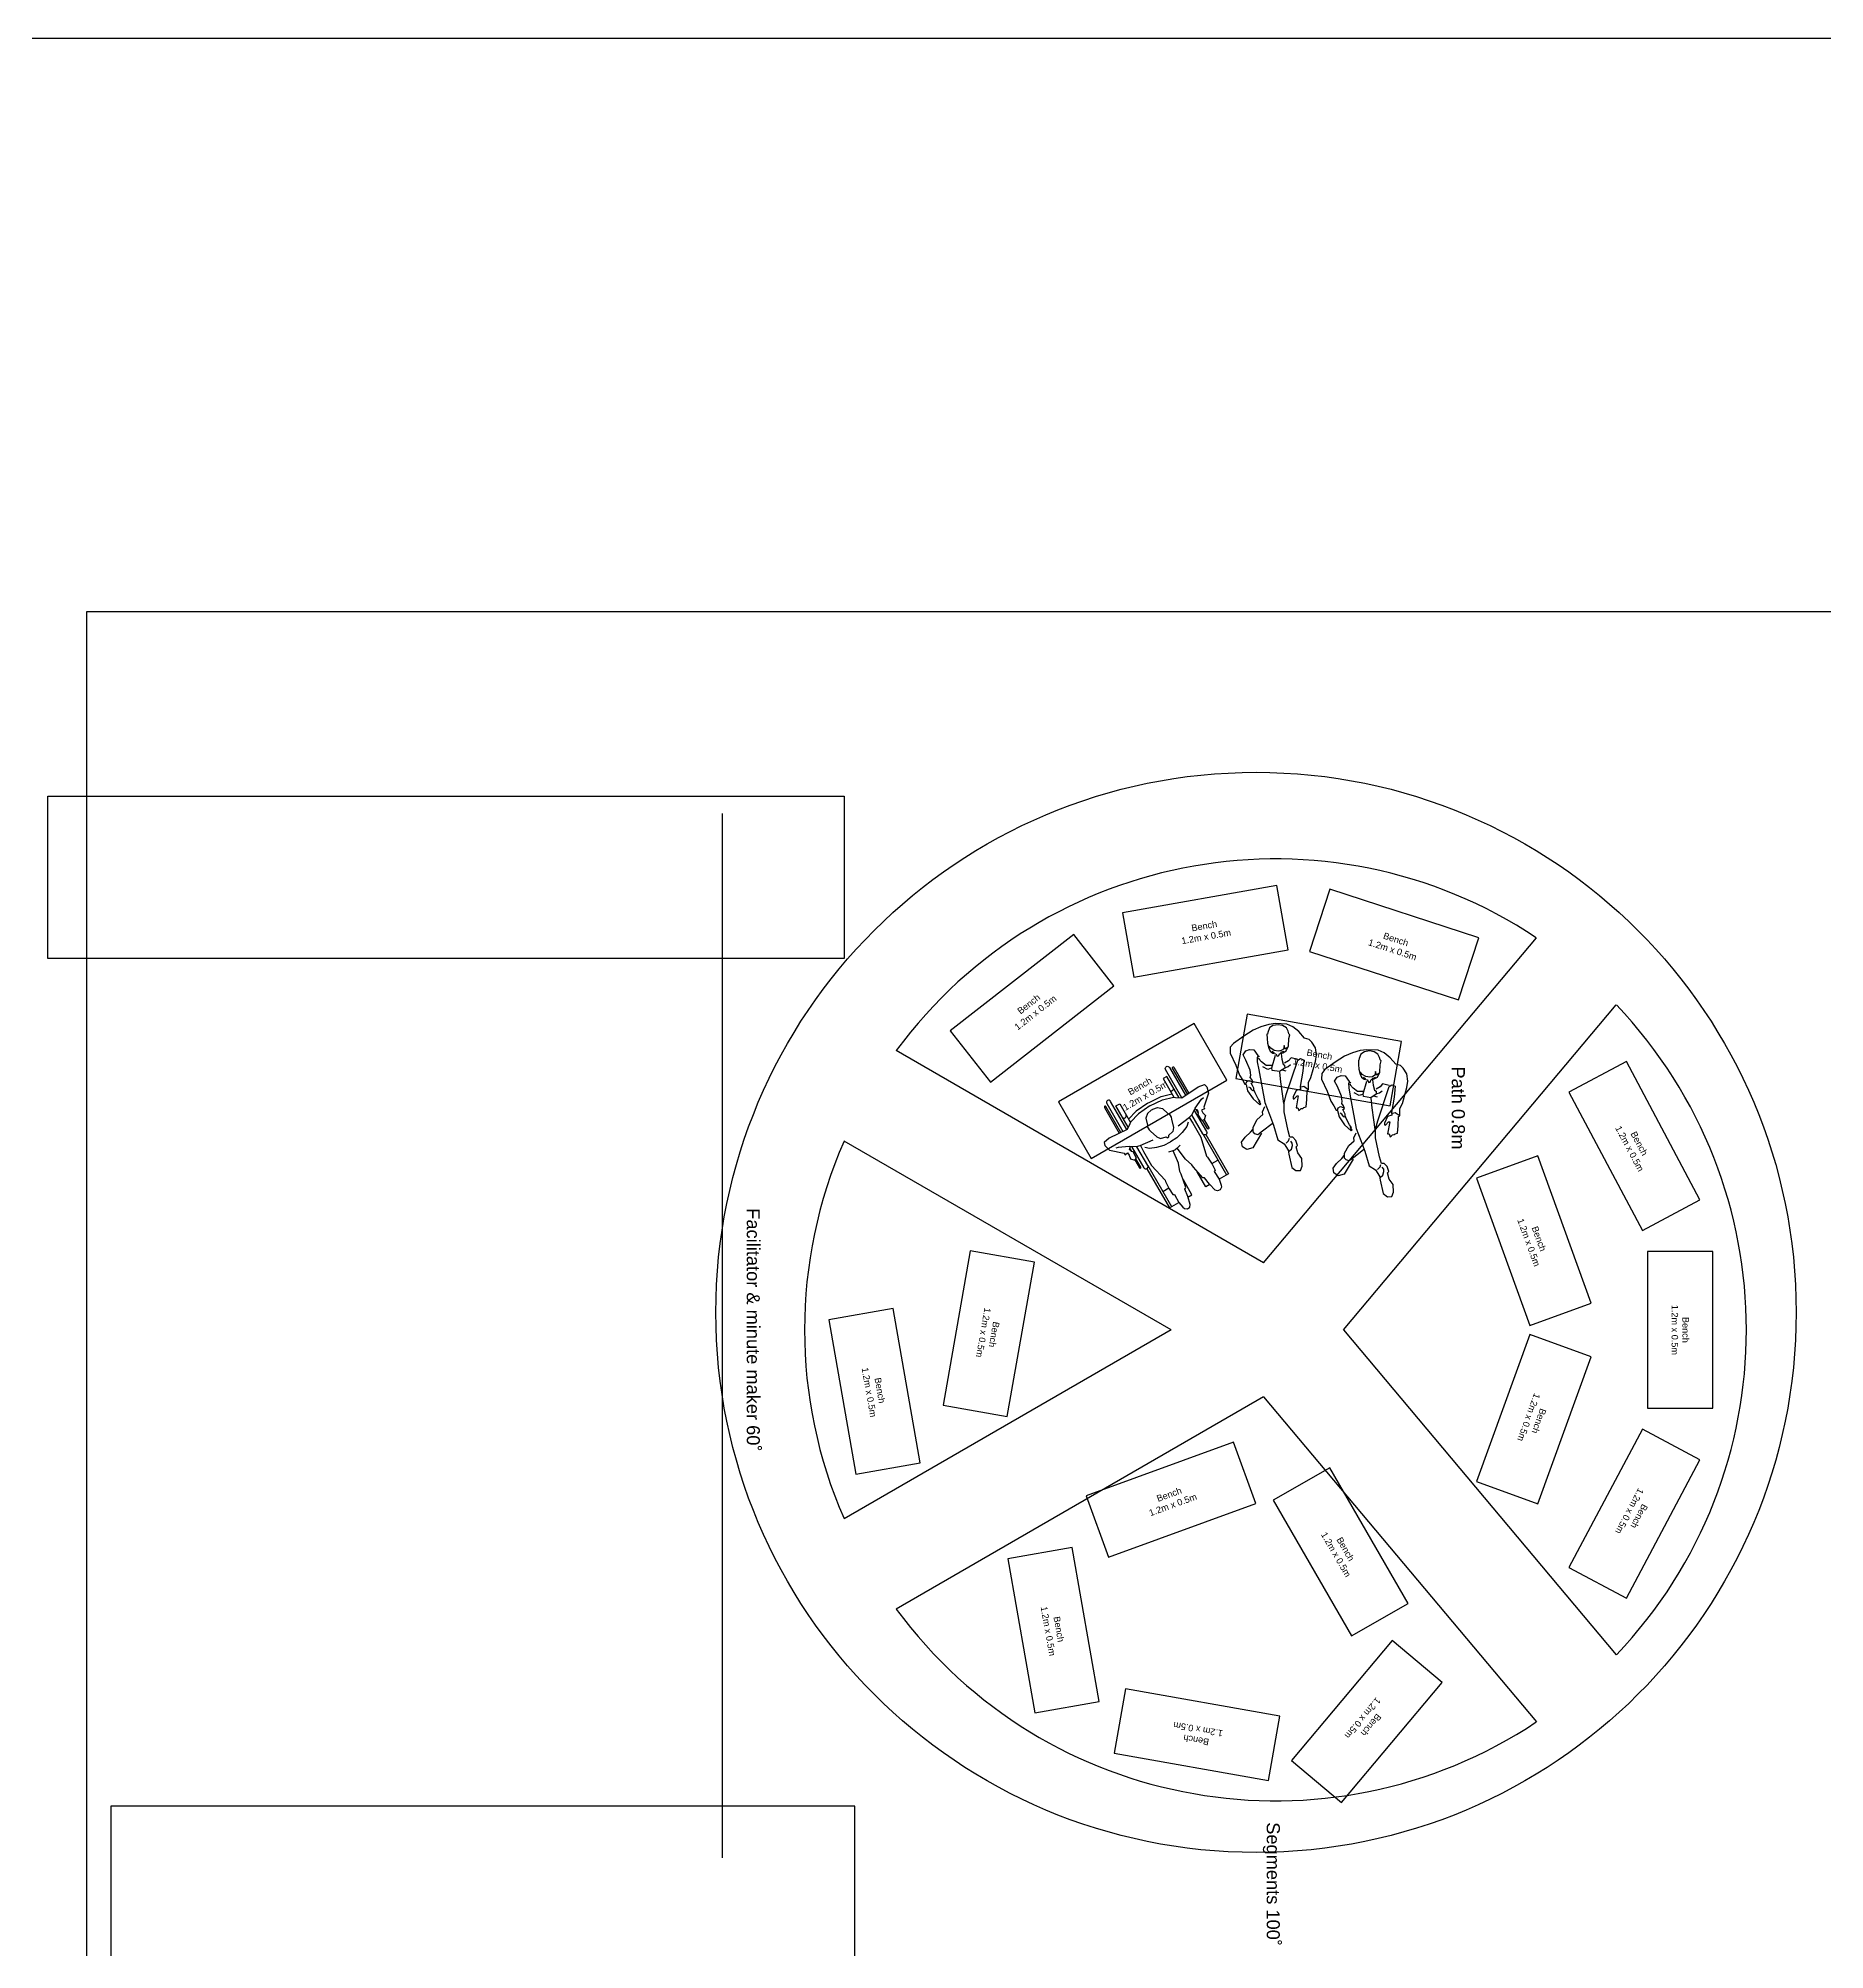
# Model space of a CAD drawing. Header units: metres. Extents: x 0 to 80.7, y 0 to 31.8.
# Drawn here: x 11.03 to 24.72, y 8.6 to 23.24 of the extents above; entities that cross this region are included whole.
import ezdxf

# ---------------------------------------------------------------- set-up
doc = ezdxf.new("R2010")
doc.units = ezdxf.units.M
doc.layers.get('0').update_dxf_attribs({"lineweight": 25, "true_color": 0xffffff})
for name, color, linetype, lineweight, true_color in [('Boundary', 1, 'Continuous', 25, 0xff0000), ('Furniture', 136, 'Continuous', 25, 0x008080), ('Structures', 136, 'Continuous', 25, 0x008080), ('xAerial', 178, 'Continuous', 25, 0x000000)]:
    doc.layers.add(name, color=color, linetype=linetype, lineweight=lineweight, true_color=true_color)
doc.styles.add('textstyle15', font='')
doc.styles.add('textstyle25', font='')
doc.styles.add('textstyle26', font='')
doc.styles.add('textstyle27', font='')
doc.styles.get('textstyle15').set_extended_font_data('Arial')
doc.styles.get('textstyle25').set_extended_font_data('Arial')
doc.styles.get('textstyle26').set_extended_font_data('Arial')
doc.styles.get('textstyle27').set_extended_font_data('Arial')
picture_1 = doc.add_image_def('image1.webp', size_in_pixel=(2000, 1414))

# ---------------------------------------------------------------- blocks, each defined once
blk = doc.blocks.new('Furniture - Bench')
at = {"layer": 'Furniture'}
for p, q in [((0.6, 0.25), (-0.6, 0.25)), ((-0.6, 0.25), (-0.6, -0.25)), ((0.6, -0.25), (0.6, 0.25)), ((-0.6, -0.25), (0.6, -0.25))]:
    blk.add_line(p, q, dxfattribs=at)
at = {"layer": 'Furniture', "insert": (0, 0), "char_height": 0.05, "attachment_point": 5, "style": 'textstyle15'}
blk.add_mtext('\\c32767;Bench\\P1.2m x 0.5m', dxfattribs=at)
blk = doc.blocks.new('Furniture - Crescent benches')
at = {"layer": 'Furniture'}
for p, rotation in [((-1.408, 2.749), 28), ((1.408, 2.749), 332), ((-0.684, 1.979), 20), ((0.684, 1.979), 340.0000000000001)]:
    blk.add_blockref('Furniture - Bench', p, dxfattribs=dict(at, rotation=rotation))
blk.add_blockref('Furniture - Bench', (0, 3.1), dxfattribs=at)
blk = doc.blocks.new('Person sitting')
at = {"layer": 'Furniture', "color": 253, "true_color": 0xa0a0a4}
for p, q in [((-0.138, 0.294), (-0.182, 0.266)), ((-0.083, 0.301), (-0.138, 0.294)), ((-0.033, 0.294), (-0.083, 0.301)), ((0.089, 0.259), (-0.033, 0.294)), ((-0.262, 0.166), (-0.299, 0.12)), ((-0.212, 0.209), (-0.262, 0.166)), ((-0.201, 0.244), (-0.212, 0.209)), ((-0.182, 0.266), (-0.201, 0.244)), ((-0.049, 0.157), (-0.057, 0.127)), ((-0.055, 0.179), (-0.044, 0.205)), ((-0.042, 0.159), (-0.055, 0.179)), ((-0.044, 0.205), (0.041, 0.196)), ((0.221, 0.07), (-0.042, 0.159)), ((0.041, 0.196), (0.158, 0.175)), ((0.128, 0.24), (0.089, 0.259)), ((0.184, 0.24), (0.128, 0.24)), ((0.157, 0.203), (0.178, 0.234)), ((0.162, 0.183), (0.157, 0.203)), ((0.158, 0.175), (0.178, 0.179)), ((0.178, 0.179), (0.189, 0.146)), ((0.189, 0.229), (0.184, 0.24)), ((0.259, 0.227), (0.189, 0.229)), ((0.23, 0.162), (0.322, 0.146)), ((0.23, 0.153), (0.23, 0.162)), ((0.254, 0.129), (0.23, 0.153)), ((0.315, 0.222), (0.259, 0.227)), ((0.32, 0.203), (0.315, 0.222)), ((0.326, 0.196), (0.32, 0.203)), ((0.322, 0.159), (0.343, 0.166)), ((0.322, 0.146), (0.322, 0.159)), ((0.328, 0.183), (0.326, 0.196)), ((0.339, 0.172), (0.328, 0.183)), ((0.343, 0.166), (0.339, 0.172)), ((0.611, 0.155), (0.572, 0.142)), ((0.62, 0.146), (0.611, 0.155)), ((0.668, 0.159), (0.62, 0.146)), ((0.709, 0.188), (0.668, 0.159)), ((0.768, 0.192), (0.709, 0.188)), ((0.801, 0.179), (0.768, 0.192)), ((0.803, 0.144), (0.801, 0.179)), ((-0.319, 0.074), (-0.323, -0.013)), ((-0.299, 0.12), (-0.319, 0.074)), ((-0.308, 0.042), (-0.314, 0.007)), ((-0.314, 0.007), (-0.308, -0.032)), ((-0.29, 0.072), (-0.308, 0.042)), ((-0.264, 0.085), (-0.29, 0.072)), ((-0.245, 0.09), (-0.264, 0.085)), ((-0.238, 0.096), (-0.245, 0.09)), ((-0.208, 0.09), (-0.238, 0.096)), ((-0.151, 0.086), (-0.208, 0.09)), ((-0.127, 0.061), (-0.156, 0.053)), ((-0.156, 0.053), (-0.127, 0.048)), ((-0.114, 0.068), (-0.151, 0.086)), ((-0.14, 0.079), (-0.127, 0.061)), ((-0.127, 0.048), (-0.116, 0.031)), ((-0.112, 0.009), (-0.118, -0.022)), ((-0.116, 0.031), (-0.112, 0.009)), ((-0.099, 0.044), (-0.114, 0.068)), ((-0.109, 0.052), (-0.101, 0.024)), ((-0.094, 0.02), (-0.099, 0.044)), ((-0.075, 0.011), (-0.094, 0.02)), ((-0.092, 0.031), (-0.051, 0.035)), ((-0.092, -0.01), (-0.073, 0.001)), ((-0.073, 0.001), (-0.075, 0.011)), ((-0.057, 0.127), (-0.062, 0.107)), ((-0.062, 0.107), (-0.038, 0.088)), ((-0.051, 0.035), (-0.012, 0.046)), ((-0.038, 0.088), (-0.02, 0.057)), ((-0.012, 0.046), (-0.005, 0.057)), ((0.006, 0.085), (-0.009, 0.103)), ((-0.005, 0.057), (0.017, 0.059)), ((0.012, 0.066), (0.006, 0.085)), ((0.017, 0.059), (0.045, 0.018)), ((0.03, 0.037), (0.039, 0.066)), ((0.045, 0.018), (0.036, -0.039)), ((0.123, 0.027), (0.049, 0.02)), ((0.215, 0.04), (0.123, 0.027)), ((0.189, 0.146), (0.239, 0.122)), ((0.289, 0.051), (0.215, 0.04)), ((0.285, 0.053), (0.221, 0.07)), ((0.239, 0.122), (0.252, 0.122)), ((0.252, 0.122), (0.254, 0.129)), ((0.352, 0.053), (0.285, 0.053)), ((0.498, 0.083), (0.352, 0.053)), ((0.455, -0.028), (0.566, 0.005)), ((0.548, 0.098), (0.498, 0.083)), ((0.572, 0.142), (0.548, 0.12)), ((0.548, 0.12), (0.548, 0.098)), ((0.574, 0.088), (0.555, 0.094)), ((0.566, 0.005), (0.598, 0.053)), ((0.594, 0.068), (0.574, 0.088)), ((0.592, 0.116), (0.577, 0.105)), ((0.611, 0.118), (0.592, 0.116)), ((0.598, 0.053), (0.646, 0.085)), ((0.638, 0.109), (0.611, 0.118)), ((0.657, 0.088), (0.638, 0.109)), ((0.646, 0.085), (0.677, 0.09)), ((0.677, 0.09), (0.779, 0.113)), ((0.779, 0.113), (0.803, 0.144)), ((-0.323, -0.013), (-0.317, -0.065)), ((-0.317, -0.065), (-0.299, -0.124)), ((-0.308, -0.032), (-0.29, -0.06)), ((-0.299, -0.124), (-0.273, -0.185)), ((-0.29, -0.06), (-0.256, -0.071)), ((-0.256, -0.071), (-0.243, -0.074)), ((-0.243, -0.074), (-0.243, -0.078)), ((-0.243, -0.078), (-0.21, -0.076)), ((-0.21, -0.076), (-0.173, -0.074)), ((-0.173, -0.074), (-0.136, -0.065)), ((-0.134, -0.048), (-0.151, -0.062)), ((-0.136, -0.065), (-0.112, -0.054)), ((-0.118, -0.022), (-0.134, -0.048)), ((-0.112, -0.054), (-0.097, -0.034)), ((-0.1, -0.021), (-0.109, -0.039)), ((-0.097, -0.034), (-0.092, -0.01)), ((0.015, -0.041), (-0.081, -0.013)), ((-0.079, -0.148), (-0.07, -0.137)), ((-0.07, -0.137), (-0.066, -0.154)), ((-0.053, -0.141), (-0.062, -0.139)), ((-0.029, -0.119), (-0.053, -0.141)), ((-0.031, -0.152), (0.032, -0.141)), ((-0.003, -0.084), (-0.029, -0.119)), ((-0.003, -0.041), (-0.003, -0.084)), ((0.028, -0.071), (0.008, -0.111)), ((0.036, -0.039), (0.015, -0.041)), ((0.019, -0.047), (0.028, -0.071)), ((0.032, -0.141), (0.28, -0.095)), ((0.252, -0.145), (0.208, -0.169)), ((0.274, -0.13), (0.252, -0.145)), ((0.252, -0.185), (0.298, -0.132)), ((0.291, -0.126), (0.272, -0.141)), ((0.272, -0.141), (0.274, -0.13)), ((0.28, -0.095), (0.372, -0.06)), ((0.298, -0.132), (0.291, -0.126)), ((0.352, -0.113), (0.313, -0.095)), ((0.374, -0.111), (0.352, -0.113)), ((0.372, -0.06), (0.455, -0.028)), ((0.411, -0.152), (0.374, -0.111)), ((0.444, -0.039), (0.502, -0.113)), ((0.502, -0.113), (0.529, -0.148)), ((0.516, -0.119), (0.629, -0.187)), ((-0.273, -0.185), (-0.227, -0.256)), ((-0.227, -0.256), (-0.171, -0.335)), ((-0.125, -0.211), (-0.123, -0.18)), ((-0.114, -0.241), (-0.125, -0.211)), ((-0.123, -0.18), (-0.079, -0.148)), ((-0.083, -0.261), (-0.114, -0.241)), ((-0.042, -0.239), (-0.083, -0.261)), ((-0.066, -0.154), (-0.031, -0.152)), ((0.034, -0.208), (-0.042, -0.239)), ((-0.005, -0.317), (0.071, -0.289)), ((0.073, -0.202), (0.034, -0.208)), ((0.071, -0.289), (0.108, -0.265)), ((0.089, -0.206), (0.073, -0.202)), ((0.106, -0.193), (0.089, -0.206)), ((0.126, -0.185), (0.106, -0.193)), ((0.108, -0.265), (0.141, -0.248)), ((0.113, -0.215), (0.119, -0.195)), ((0.121, -0.232), (0.113, -0.215)), ((0.139, -0.239), (0.121, -0.232)), ((0.134, -0.198), (0.126, -0.185)), ((0.15, -0.189), (0.134, -0.198)), ((0.141, -0.248), (0.143, -0.237)), ((0.143, -0.237), (0.191, -0.226)), ((0.171, -0.18), (0.15, -0.189)), ((0.17, -0.204), (0.164, -0.218)), ((0.185, -0.194), (0.17, -0.204)), ((0.184, -0.178), (0.171, -0.18)), ((0.208, -0.169), (0.184, -0.178)), ((0.193, -0.186), (0.185, -0.194)), ((0.187, -0.18), (0.193, -0.186)), ((0.191, -0.226), (0.252, -0.185)), ((0.47, -0.185), (0.411, -0.152)), ((0.507, -0.185), (0.47, -0.185)), ((0.509, -0.204), (0.487, -0.187)), ((0.52, -0.171), (0.507, -0.185)), ((0.548, -0.245), (0.509, -0.204)), ((0.529, -0.148), (0.52, -0.171)), ((0.585, -0.272), (0.548, -0.245)), ((0.62, -0.265), (0.585, -0.272)), ((0.642, -0.232), (0.62, -0.265)), ((0.629, -0.187), (0.642, -0.232)), ((-0.171, -0.335), (-0.142, -0.359)), ((-0.142, -0.359), (-0.097, -0.361)), ((-0.097, -0.361), (-0.005, -0.317))]:
    blk.add_line(p, q, dxfattribs=at)
blk = doc.blocks.new('Person wheelchair')
at = {"layer": 'Furniture', "color": 253, "linetype": 'ByBlock', "true_color": 0xa0a0a4}
for p, q in [((0.284, 0.243), (0.647, 0.243)), ((0.301, 0.261), (0.647, 0.261)), ((0.516, 0.189), (0.516, 0.243)), ((0.647, 0.261), (0.647, 0.178)), ((0.284, -0.243), (0.647, -0.243)), ((0.301, -0.261), (0.647, -0.261)), ((0.516, -0.189), (0.516, -0.243)), ((0.647, -0.261), (0.647, -0.178))]:
    blk.add_line(p, q, dxfattribs=at)
at = {"layer": 'Furniture', "color": 253, "linetype": 'ByBlock', "true_color": 0xa0a0a4, "flags": 128}
for points in [[(-0.103, 0), (-0.095, 0.106), (-0.071, 0.191), (-0.061, 0.201), (-0.035, 0.242), (-0.046, 0.394), (-0.036, 0.444), (-0.013, 0.45), (0.036, 0.438), (0.112, 0.352), (0.125, 0.352), (0.122, 0.327), (0.144, 0.325), (0.174, 0.332), (0.198, 0.307), (0.191, 0.289), (0.137, 0.287), (0.129, 0.296), (0.108, 0.302), (0.091, 0.285)], [(0.136, 0.112), (0.123, 0.219), (0.116, 0.247), (0.086, 0.292), (0.05, 0.369), (0.046, 0.388)], [(-0.046, 0.225), (-0.234, 0.225), (-0.234, 0.192), (-0.069, 0.192)], [(-0.13, 0.002), (-0.122, 0.111), (-0.098, 0.192)], [(0.124, 0.215), (0.174, 0.218), (0.299, 0.218), (0.447, 0.183), (0.457, 0.185), (0.521, 0.189), (0.572, 0.186), (0.578, 0.176), (0.648, 0.178), (0.695, 0.17), (0.709, 0.163), (0.723, 0.144), (0.72, 0.123), (0.705, 0.11), (0.643, 0.096), (0.582, 0.088), (0.578, 0.08), (0.575, 0.075), (0.469, 0.055), (0.447, 0.053), (0.386, 0.031), (0.282, 0.018)], [(0.151, 0.191), (0.174, 0.165), (0.196, 0.112), (0.212, 0.055), (0.213, 0)], [(-0.103, 0), (-0.095, -0.106), (-0.071, -0.191), (-0.061, -0.201), (-0.035, -0.242), (-0.046, -0.394), (-0.036, -0.444), (-0.013, -0.45), (0.036, -0.438), (0.112, -0.352), (0.125, -0.352), (0.122, -0.327), (0.144, -0.325), (0.174, -0.332), (0.198, -0.307), (0.191, -0.289), (0.137, -0.287), (0.129, -0.296), (0.108, -0.302), (0.091, -0.285)], [(-0.07, 0), (-0.07, 0.007), (-0.063, 0.044), (-0.037, 0.073), (0.015, 0.091), (0.022, 0.097), (0.053, 0.097), (0.067, 0.093), (0.129, 0.073), (0.154, 0.055), (0.164, 0.011), (0.176, 0.003), (0.176, 0)], [(-0.07, 0), (-0.07, -0.007), (-0.063, -0.044), (-0.037, -0.073), (0.015, -0.091), (0.022, -0.097), (0.053, -0.097), (0.067, -0.093), (0.129, -0.073), (0.154, -0.055), (0.164, -0.011), (0.176, -0.003), (0.176, 0)], [(0.151, -0.191), (0.174, -0.165), (0.196, -0.112), (0.212, -0.055), (0.213, 0)], [(0.274, 0.05), (0.282, 0.016), (0.284, 0)], [(0.274, -0.05), (0.282, -0.016), (0.284, 0)], [(0.647, 0.098), (0.647, 0.061), (0.516, 0.061), (0.516, 0.064)], [(-0.13, -0.002), (-0.122, -0.111), (-0.098, -0.192)], [(0.136, -0.112), (0.123, -0.219), (0.116, -0.247), (0.086, -0.292), (0.05, -0.369), (0.046, -0.388)], [(0.124, -0.215), (0.174, -0.218), (0.299, -0.218), (0.447, -0.183), (0.457, -0.185), (0.521, -0.189), (0.572, -0.186), (0.578, -0.176), (0.648, -0.178), (0.695, -0.17), (0.709, -0.163), (0.723, -0.144), (0.72, -0.123), (0.705, -0.11), (0.643, -0.096), (0.582, -0.088), (0.578, -0.08), (0.575, -0.075), (0.469, -0.055), (0.447, -0.053), (0.386, -0.031), (0.282, -0.018)], [(0.647, -0.098), (0.647, -0.061), (0.516, -0.061), (0.516, -0.064)], [(-0.046, -0.225), (-0.234, -0.225), (-0.234, -0.192), (-0.069, -0.192)]]:
    blk.add_lwpolyline(points, dxfattribs=at)
for points in [[(-0.039, 0.295), (-0.268, 0.295, -1), (-0.268, 0.307), (-0.04, 0.307, -1)], [(0.13, 0.295), (0.101, 0.295, -1)], [(0.268, 0.307, -1), (0.268, 0.295), (0.193, 0.295, -1)], [(0.197, 0.307), (0.268, 0.307, -1)], [(-0.035, 0.243), (-0.284, 0.243, -1), (-0.284, 0.277), (-0.038, 0.277, -1)], [(0.096, 0.277), (0.284, 0.277, -1), (0.284, 0.243), (0.117, 0.243, -1)], [(-0.035, -0.243), (-0.284, -0.243, 1), (-0.284, -0.277), (-0.038, -0.277, 1)], [(0.096, -0.277), (0.284, -0.277, 1), (0.284, -0.243), (0.117, -0.243, 1)], [(-0.039, -0.295), (-0.268, -0.295, 1), (-0.268, -0.307), (-0.04, -0.307, 1)], [(0.13, -0.295), (0.101, -0.295, 1)], [(0.268, -0.307, 1), (0.268, -0.295), (0.193, -0.295, 1)], [(0.197, -0.307), (0.268, -0.307, 1)]]:
    blk.add_lwpolyline(points, format="xyb", dxfattribs=at)
at = {"layer": 'Furniture', "color": 253, "linetype": 'ByBlock', "true_color": 0xa0a0a4}
for centre in [(-0.135, 0.209), (-0.135, -0.209)]:
    blk.add_arc(centre, 0.0161, 270, 90, dxfattribs=at)
blk = doc.blocks.new('Structure - Amphitheatre')
at = {"layer": 'Furniture'}
for p, q in [((0, 0.522), (-2.489, 2.61)), ((0, 0.522), (2.489, 2.61)), ((-0.514, -0.091), (-3.003, 1.998)), ((0.514, -0.091), (3.003, 1.998)), ((-0.514, -0.091), (-2.139, -2.904)), ((0.514, -0.091), (2.139, -2.904)), ((0, -0.8), (-1.446, -3.304)), ((0, -0.8), (1.446, -3.304))]:
    blk.add_line(p, q, dxfattribs=at)
at = {"layer": 'Structures'}
for start, end in [(46.3676, 133.6324), (146.3676, 233.6324), (306.3676, 33.6324), (246.3676, 293.6324)]:
    blk.add_arc((0, 0), 3.607, start, end, dxfattribs=at)
at = {"layer": 'Furniture'}
for name, p in [('Furniture - Crescent benches', (0, 0)), ('Person sitting', (-1.823, 0.713)), ('Person sitting', (-2.023, 0.013))]:
    blk.add_blockref(name, p, dxfattribs=at)
for name, p, rotation in [('Furniture - Crescent benches', (0, 0), 100), ('Furniture - Bench', (3, 0.7), 320), ('Furniture - Bench', (1.7, 0.5), 30), ('Furniture - Bench', (3.1, -0.6), 260), ('Person wheelchair', (-1.626, -0.91), 30), ('Furniture - Bench', (1.3, -0.8), 110), ('Furniture - Bench', (2.3, -1.7), 10), ('Furniture - Bench', (0.028, -2.196), 349.9999999999999), ('Furniture - Bench', (0.471, -3.071), 10)]:
    blk.add_blockref(name, p, dxfattribs=dict(at, rotation=rotation))
at = {"layer": 'Furniture', "char_height": 0.1, "attachment_point": 5}
for s, insert, style in [('\\c32767;Path 0.8m', (-1.7, 1.4), 'textstyle25'), ('\\c32767;Segments 100˚', (4.245, -0.032), 'textstyle27'), ('\\c32767;Facilitator & minute maker 60˚', (0, -4), 'textstyle26')]:
    blk.add_mtext(s, dxfattribs=dict(at, insert=insert, style=style))

msp = doc.modelspace()

# ---------------------------------------------------------------- linework, layer by layer
at = {"flags": 128}
for points in [[(17.204, 17.437), (17.204, 16.194), (11.105, 16.194), (11.105, 17.437)], [(17.286, 8.114), (17.286, 9.702), (11.588, 9.702), (11.588, 8.114)]]:
    msp.add_lwpolyline(points, close=True, dxfattribs=at)
msp.add_circle((20.359, 13.484), 4.137)
at = {"layer": 'Boundary'}
for p, q in [((26.402, 18.849), (11.402, 18.849)), ((11.402, 18.849), (11.402, 6.849))]:
    msp.add_line(p, q, dxfattribs=at)
at = {"layer": 'Structures'}
msp.add_line((16.27, 17.305), (16.27, 9.305), dxfattribs=at)

# ---------------------------------------------------------------- block references
at = {"layer": 'Furniture', "rotation": 270}
msp.add_blockref('Structure - Amphitheatre', (20.508, 13.35), dxfattribs=at)

# ---------------------------------------------------------------- pictures from other files: only their frames are drawn
at = {"layer": 'xAerial'}
image = msp.add_image(picture_1, insert=(0, 0), size_in_units=(32.877, 23.244), dxfattribs=at)
image.dxf.flags = 7

doc.saveas('drawing.dxf')
